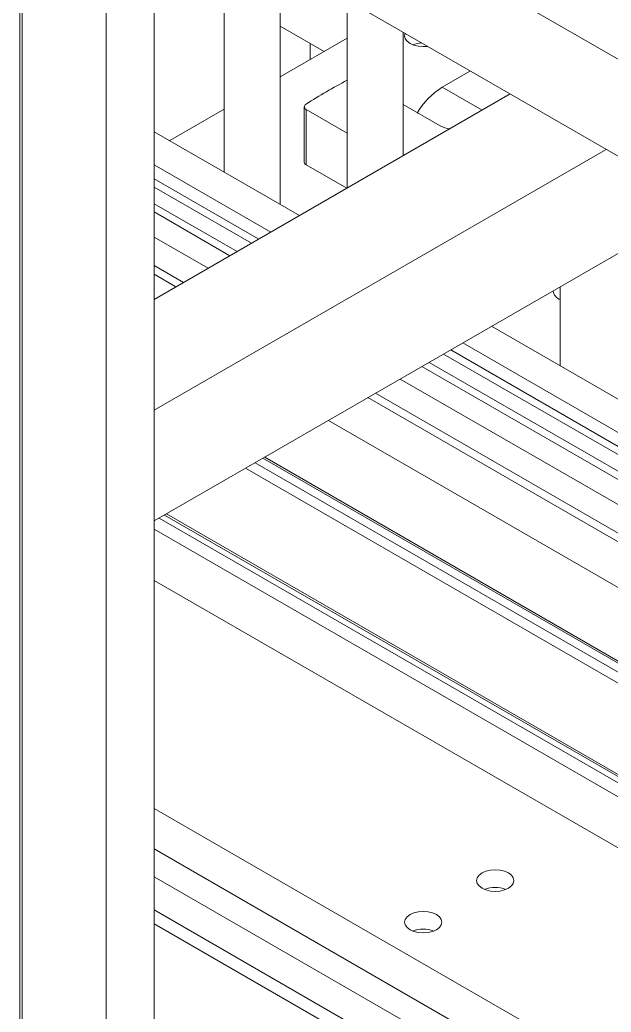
# Model space of a CAD drawing. Header units: millimetres. Extents: x 169 to 14583, y -399 to 10804.
# Drawn here: x 10287.1 to 10461.3, y 7835.3 to 8127.8 of the extents above; entities that cross this region are included whole.
import ezdxf

# ---------------------------------------------------------------- set-up
doc = ezdxf.new("R2010")
doc.units = ezdxf.units.MM
doc.header["$LTSCALE"] = 35

msp = doc.modelspace()

# ---------------------------------------------------------------- linework, layer by layer
at = {"color": 7, "linetype": 'Continuous', "lineweight": 18}
for p, q in [((10618.757, 8026.466), (10312.58, 8203.219)), ((10287.124, 8173.822), (10287.124, 7782.134)), ((10287.831, 8174.306), (10287.831, 7781.726)), ((10312.58, 8174.64), (10618.757, 7997.887)), ((10312.58, 8174.64), (10312.58, 7681.702)), ((10326.722, 8166.476), (10326.722, 7689.866)), ((10347.362, 8154.561), (10347.362, 8082.895)), ((10363.862, 8073.37), (10363.862, 8145.035)), ((10383.597, 8133.643), (10383.597, 8078.195)), ((10363.862, 8125.878), (10376.774, 8118.425)), ((10400.097, 8087.72), (10400.097, 8124.118)), ((10383.597, 8122.363), (10363.862, 8110.971)), ((10372.684, 8120.785), (10372.684, 8116.064)), ((10419.871, 8112.702), (10411.608, 8107.931)), ((10431.621, 8105.919), (10326.722, 8045.362)), ((10423.358, 8101.148), (10411.608, 8107.931)), ((10400.097, 8102.787), (10410.959, 8096.516)), ((10347.362, 8101.446), (10331.295, 8092.17)), ((10370.936, 8102.138), (10370.936, 8085.807)), ((10383.597, 8094.351), (10371.522, 8101.322)), ((10371.522, 8101.322), (10371.522, 8084.991)), ((10326.722, 8094.81), (10369.55, 8070.086)), ((10459.906, 8089.591), (10326.722, 8012.706)), ((10326.722, 8085.013), (10361.065, 8065.188)), ((10383.446, 8078.108), (10371.522, 8084.991)), ((10326.722, 8080.931), (10357.529, 8063.146)), ((10326.722, 8078.481), (10355.408, 8061.922)), ((10326.722, 8073.582), (10351.164, 8059.472)), ((10488.194, 8073.26), (10326.722, 7980.044)), ((10326.722, 8071.132), (10349.042, 8058.247)), ((10326.722, 8063.743), (10342.642, 8054.552)), ((10326.722, 8055.334), (10335.359, 8050.348)), ((10326.722, 8052.762), (10333.132, 8049.062)), ((10446.357, 8049.108), (10446.357, 8025.746)), ((10426.123, 8037.427), (10605.743, 7933.735)), ((10417.638, 8032.529), (10605.743, 7923.938)), ((10414.102, 8030.487), (10605.743, 7919.855)), ((10407.737, 8026.813), (10605.743, 7912.507)), ((10411.981, 8029.263), (10605.743, 7917.406)), ((10405.615, 8025.588), (10605.743, 7910.057)), ((10399.216, 8021.893), (10605.743, 7902.668)), ((10389.705, 8016.403), (10605.743, 7891.687)), ((10391.932, 8017.689), (10605.743, 7894.259)), ((10378.038, 8009.668), (10605.743, 7878.216)), ((10358.764, 7998.542), (10618.757, 7848.451)), ((10359.296, 7998.848), (10618.757, 7849.065)), ((10353.638, 7995.582), (10618.757, 7842.532)), ((10356.467, 7997.215), (10618.757, 7845.798)), ((10328.178, 7980.884), (10618.757, 7813.136)), ((10329.768, 7981.802), (10618.757, 7814.973)), ((10330.3, 7982.109), (10618.757, 7815.587)), ((10326.722, 7977.643), (10618.757, 7809.054)), ((10326.722, 7962.536), (10618.757, 7793.948)), ((10326.722, 7895.307), (10482.356, 7805.461)), ((10326.722, 7883.357), (10618.757, 7714.769)), ((10326.722, 7875.196), (10618.757, 7706.608)), ((10326.722, 7865.399), (10618.757, 7696.811)), ((10326.722, 7861.317), (10618.757, 7692.728))]:
    msp.add_line(p, q, dxfattribs=at)
at = {"color": 7, "linetype": 'Continuous', "lineweight": 18, "flags": 128}
for points in [[(10400.647, 8123.8), (10400.489, 8123.044), (10400.676, 8122.222), (10401.226, 8121.456), (10402.1, 8120.799), (10403.239, 8120.294), (10404.565, 8119.977), (10405.989, 8119.869), (10407.298, 8119.96)], [(10431.091, 7876.285), (10429.952, 7876.789), (10428.626, 7877.106), (10427.202, 7877.215), (10425.779, 7877.106), (10424.452, 7876.789), (10423.313, 7876.285), (10422.439, 7875.627), (10421.889, 7874.861), (10421.702, 7874.04), (10421.889, 7873.218), (10422.439, 7872.452), (10423.313, 7871.794), (10424.452, 7871.29), (10425.779, 7870.973), (10427.202, 7870.864), (10428.626, 7870.973), (10429.952, 7871.29), (10431.091, 7871.794), (10431.965, 7872.452), (10432.515, 7873.218), (10432.702, 7874.04), (10432.515, 7874.861), (10431.965, 7875.627), (10431.091, 7876.285)], [(10409.878, 7864.039), (10408.739, 7864.543), (10407.412, 7864.86), (10405.989, 7864.969), (10404.565, 7864.86), (10403.239, 7864.543), (10402.1, 7864.039), (10401.226, 7863.381), (10400.676, 7862.615), (10400.489, 7861.793), (10400.676, 7860.972), (10401.226, 7860.206), (10402.1, 7859.548), (10403.239, 7859.044), (10404.565, 7858.727), (10405.989, 7858.618), (10407.412, 7858.727), (10408.739, 7859.044), (10409.878, 7859.548), (10410.752, 7860.206), (10411.301, 7860.972), (10411.489, 7861.793), (10411.301, 7862.615), (10410.752, 7863.381), (10409.878, 7864.039)]]:
    msp.add_lwpolyline(points, dxfattribs=at)
at = {"color": 7, "linetype": 'Continuous', "lineweight": 18}
for centre, radius, start, end in [((10405.845, 8112.733), 8.255, 92.20262, 111.16969), ((10452.947, 7976.585), 150.333, 117.47168, 122.83015), ((10423.255, 8089.172), 22.081, 121.83476, 149.84565), ((10371.818, 8102.131), 0.861, 115.73191, 249.92157), ((10414.267, 8102.656), 6.974, 241.6803, 267.02091), ((10371.899, 8085.88), 0.965, 184.28967, 247.03047), ((10447.274, 8048.131), 2.986, 184.10588, 252.11479), ((10427.202, 7863.307), 8.7, 68.9509, 111.0491), ((10405.989, 7851.061), 8.7, 68.9509, 111.0491)]:
    msp.add_arc(centre, radius, start, end, dxfattribs=at)

doc.saveas('drawing.dxf')
